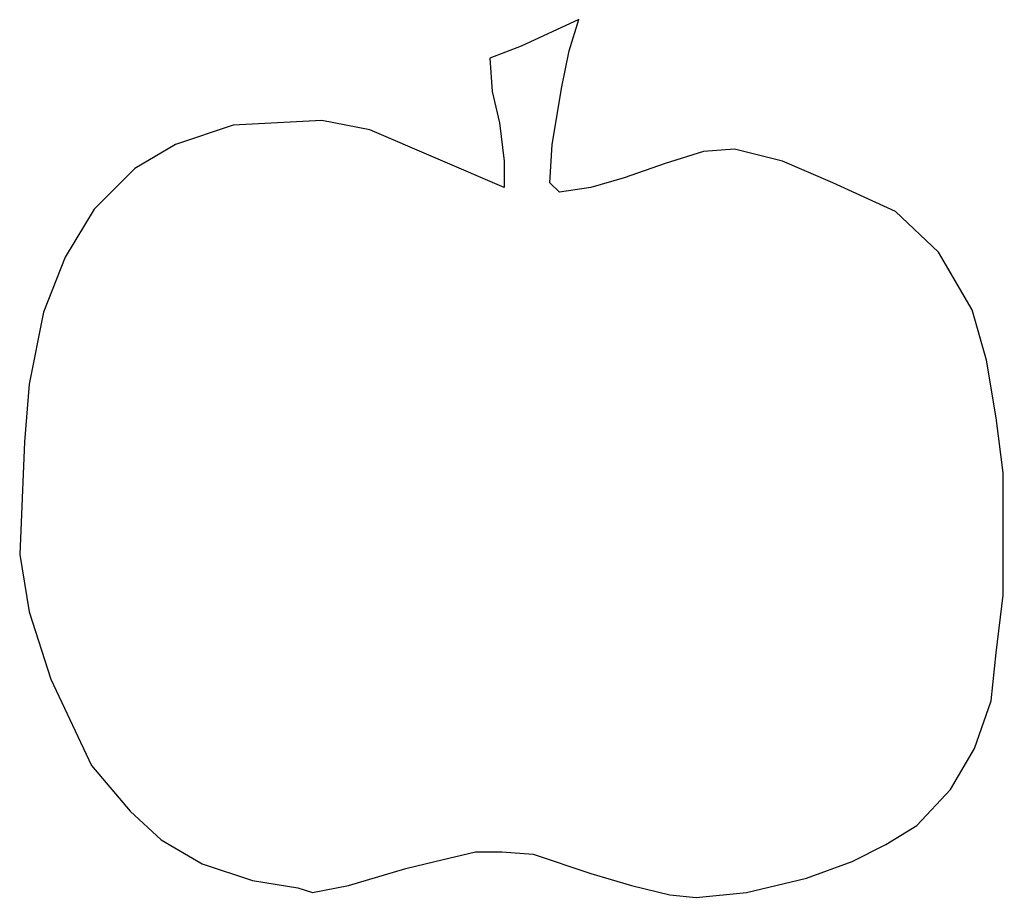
# Model space of a CAD drawing. Extents: x 65.2 to 142.7, y 98.2 to 167.3.
import ezdxf

# ---------------------------------------------------------------- set-up
doc = ezdxf.new("R2010")
doc.units = 0
doc.layers.add('Layer_1', color=7, linetype='CONTINUOUS')

msp = doc.modelspace()

# ---------------------------------------------------------------- linework, layer by layer
at = {"layer": 'Layer_1', "color": 7}
msp.add_lwpolyline([(103.376486, 156.179744), (103.376486, 154.100874), (92.793152, 158.636594), (89.013388, 159.392544), (82.020829, 159.014564), (77.485114, 157.502664), (74.272319, 155.612784), (71.05952, 152.399985), (68.791664, 148.620225), (67.090771, 144.273495), (65.956841, 138.603855), (65.578865, 134.068145), (65.20089, 125.185706), (65.956841, 120.649986), (67.657736, 115.358326), (70.870531, 108.554746), (73.89434, 104.963976), (76.351187, 102.696116), (79.563985, 100.806236), (83.532735, 99.483326), (87.123507, 98.916356), (88.257437, 98.538376), (91.092257, 99.105346), (95.627972, 100.428266), (97.895828, 100.995226), (101.108626, 101.751176), (103.187496, 101.751176), (105.644336, 101.562186), (110.180056, 100.050286), (113.392856, 99.105346), (116.416666, 98.349396), (118.495526, 98.160406), (122.464276, 98.538376), (127.188985, 99.672306), (130.779755, 100.995226), (133.425585, 102.318146), (135.882435, 103.830046), (138.528265, 106.664866), (140.418145, 109.877666), (141.741065, 113.657426), (142.119045, 117.437186), (142.686005, 121.972906), (142.686005, 127.264575), (142.686005, 131.611295), (142.119045, 135.958025), (141.363085, 140.493735), (140.229155, 144.462485), (137.583325, 148.998205), (134.181545, 152.210995), (129.267855, 154.478854), (125.299106, 156.179744), (121.519336, 157.124684), (119.062496, 156.935704), (116.038686, 155.990764), (112.825886, 154.856834), (110.180056, 154.100874), (107.723206, 153.722904), (106.967256, 154.478854), (107.156246, 157.502664), (107.912196, 162.038374), (108.479166, 164.873204), (109.235116, 167.330044), (104.699396, 165.251174), (102.242556, 164.306234), (102.431546, 161.660404), (102.998506, 159.203554)], close=True, dxfattribs=at)

doc.saveas('drawing.dxf')
